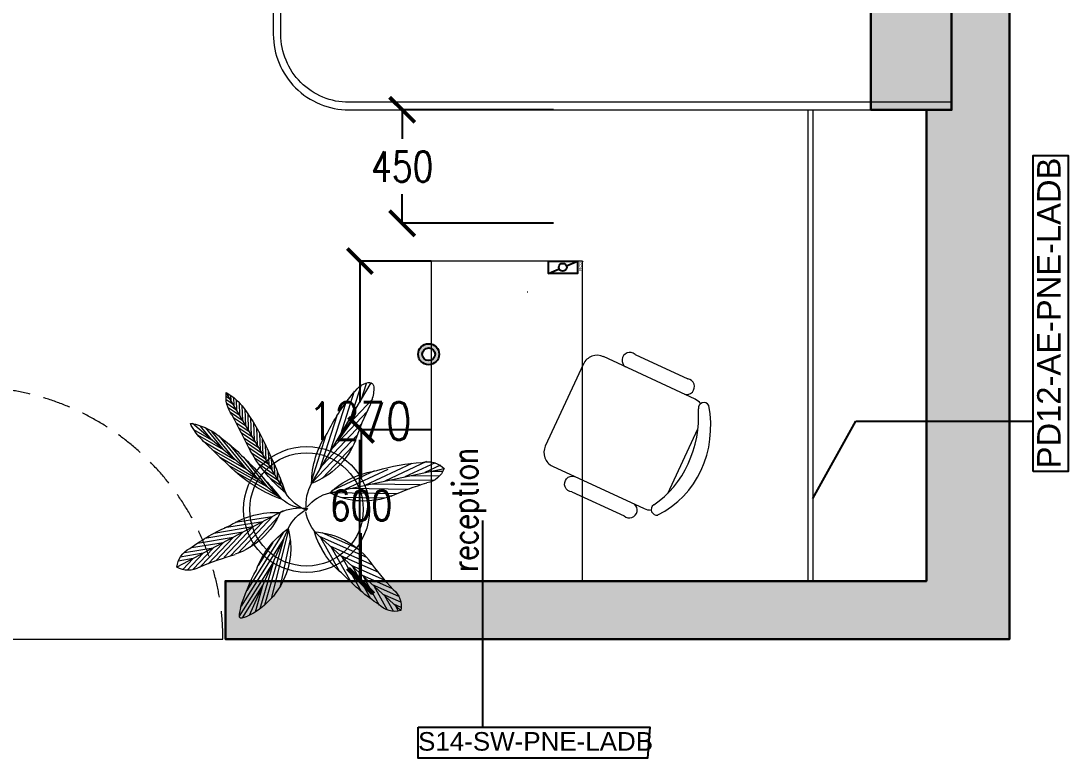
# Model space of a CAD drawing. Header units: millimetres. Extents: x 18660 to 770035, y -51195 to 133720.
# Drawn here: x 31692 to 35845, y 7463 to 10388 of the extents above; entities that cross this region are included whole.
import ezdxf
from ezdxf.xclip import XClip

# ---------------------------------------------------------------- set-up
doc = ezdxf.new("R2010")
doc.units = ezdxf.units.MM
doc.header["$XCLIPFRAME"] = 2
doc.linetypes.add('221105_Lighting Intent_Indo Nissin Raheja$0$HIDDEN2', pattern=[0.1875, 0.125, -0.0625])
for name, color, linetype, lineweight in [('221105_Lighting Intent_Indo Nissin Raheja$0$BNA - CIV - Masonry', 250, 'Continuous', 30), ('221105_Lighting Intent_Indo Nissin Raheja$0$BNA - DW - Door', 67, 'Continuous', 13), ('221105_Lighting Intent_Indo Nissin Raheja$0$BNA - FF - Furn Fixed', 37, 'Continuous', 9), ('221105_Lighting Intent_Indo Nissin Raheja$0$BNA - FF - Furn Loose', 35, 'Continuous', 9), ('221105_Lighting Intent_Indo Nissin Raheja$0$BNA - HATCH - Masonry', 252, 'Continuous', 5), ('221105_Lighting Intent_Indo Nissin Raheja$0$BNA - Text Specs', 253, 'Continuous', 0), ('221105_Lighting Intent_Indo Nissin Raheja$0$BNA - TXT - Dimension', 195, 'Continuous', 9)]:
    doc.layers.add(name, color=color, linetype=linetype, lineweight=lineweight)
for name, color, linetype, lineweight, true_color in [('221105_Lighting Intent_Indo Nissin Raheja$0$BNA - DW - Glass', 7, 'Continuous', 9, 0x007070), ('221105_Lighting Intent_Indo Nissin Raheja$0$BNA - LDSC - New', 7, 'Continuous', 13, 0x678156), ('S+ DOWNLIGHT 1a', 7, 'Continuous', 25, 0x973ec1)]:
    doc.layers.add(name, color=color, linetype=linetype, lineweight=lineweight, true_color=true_color)
for name, color, linetype in [('221105_Lighting Intent_Indo Nissin Raheja$0$WINDOW', 3, 'Continuous'), ('DALI 2 CIRCUITS', 4, 'Continuous'), ('SWITCHING CIRCUITS', 3, 'Continuous')]:
    doc.layers.add(name, color=color, linetype=linetype)
doc.styles.add('221105_Lighting Intent_Indo Nissin Raheja$0$SIMPLEX', font='simplex8.shx', dxfattribs={"width": 0.8})
doc.styles.add('221105_Lighting Intent_Indo Nissin Raheja$0$Standard', font='simplex.shx')
doc.styles.get("Standard").update_dxf_attribs({"font": 'arial.ttf'})
doc.dimstyles.new('221105_Lighting Intent_Indo Nissin Raheja$0$Standard', dxfattribs={"dimtxt": 0.18, "dimasz": 0.18, "dimexe": 0.18, "dimexo": 0.0625, "dimgap": 0.09, "dimtad": 0, "dimtih": 1, "dimtoh": 1, "dimdec": 4, "dimzin": 0, "dimdsep": 46, "dimtxsty": '221105_Lighting Intent_Indo Nissin Raheja$0$Standard', "dimcen": 0.09, "dimadec": 0, "dimazin": 0, "dimtfac": 1, "dimtdec": 4, "dimtofl": 0, "dimtmove": 0, "dimatfit": 3, "dimfxl": 1, "dimtolj": 1, "dimtzin": 0, "dimarcsym": 0})

# ---------------------------------------------------------------- blocks, each defined once
blk = doc.blocks.new('221105_Lighting Intent_Indo Nissin Raheja$0$door 900')
at = {"ltscale": 800}
blk.add_lwpolyline([(0, 0), (0, 900)], dxfattribs=at)
blk.add_lwpolyline([(-900, 0), (-900, 56.25), (0, 56.25), (0, 0)], close=True, dxfattribs=at)
at = {"linetype": '221105_Lighting Intent_Indo Nissin Raheja$0$HIDDEN2', "ltscale": 800}
blk.add_arc((0, 0), 900, 90, 180, dxfattribs=at)
blk = doc.blocks.new('221105_Lighting Intent_Indo Nissin Raheja$0$furn 1')
for p, q in [((28084.25, 111328.6), (28095.59, 111328.6)), ((28080.49, 111310.19), (28080.49, 111326.2)), ((28099.66, 111326.2), (28099.66, 111310.19)), ((28078.09, 111314.68), (28078.09, 111323.8)), ((28102.09, 111314.58), (28102.09, 111323.8)), ((28097.26, 111307.79), (28082.88, 111307.79))]:
    blk.add_line(p, q)
at = {"extrusion": (0, 0, -1)}
for centre, major_axis, ratio, start_param, end_param in [((28090.98, 111315.81), (-11.32, 12.06), 0.931067, 0.071548, 1.365296), ((28090.97, 111315.48), (-15.17, 4.41), 0.879961, 0.683282, 1.821277), ((28081.19, 111328.07), (-0.62, 0.62), 1, 3.368007, 6.13815), ((28098.96, 111328.07), (0.62, 0.62), 1, 0.145036, 2.915178), ((28082.88, 111326.2), (1.69, 1.69), 1, 3.926991, 4.40843), ((28097.26, 111326.2), (-1.69, 1.69), 1, 1.874755, 2.356194), ((28079.29, 111324.15), (-0.883, 0.883), 1, 5.213993, 8.355586), ((28100.89, 111324.15), (0.883, 0.883), 1, 4.089213, 7.352378), ((28100.89, 111314.23), (0.883, 0.883), 1, 0.501604, 3.764769), ((28082.88, 111310.19), (1.69, 1.69), 1, 2.356194, 3.926991), ((28097.26, 111310.19), (-1.69, 1.69), 1, 2.356194, 3.926991)]:
    blk.add_ellipse(centre, major_axis=major_axis, ratio=ratio, start_param=start_param, end_param=end_param, dxfattribs=at)
blk.add_ellipse((28079.25, 111314.23), major_axis=(-0.883, 0.883), ratio=1, start_param=0.417622, end_param=3.764769)
blk = doc.blocks.new('221105_Lighting Intent_Indo Nissin Raheja$0$BNA Shrub 07')
h = blk.add_hatch()
h.set_pattern_fill('ANSI31', color=256, scale=19.79817, angle=117, style=0)
h.set_pattern_definition([(162, (-3336676.52, -3304496.03), (-7.64746381, -23.53647348), [])])
edge = h.paths.add_edge_path()
edge.add_ellipse((1075.3, 2276.1), major_axis=(1651.9, 1651.9), ratio=1, start_angle=174.39068, end_angle=184.01543)
edge.add_ellipse((2583.9, 3964), major_axis=(3252.6, 3252.6), ratio=1, start_angle=183.61969, end_angle=189.42542)
edge.add_line((-92.2, 222.7), (-825.3, 989.7))
edge.add_arc((-242.2, 1151.3), 605.1, 195.48916, 216.24822)
h = blk.add_hatch()
h.set_pattern_fill('ANSI31', color=256, scale=19.79817, angle=243, style=0)
h.set_pattern_definition([(288, (-3336676.52, -3304496.03), (23.53647348, 7.64746381), [])])
edge = h.paths.add_edge_path()
edge.add_arc((-865.5, 708), 284.6, 38.86281, 81.87161)
edge.add_line((-825.3, 989.7), (-92.2, 222.7))
edge.add_ellipse((-1345.9, -330.9), major_axis=(-969.1, 969.1), ratio=1, start_angle=248.8224, end_angle=269.63861)
edge.add_ellipse((12161.4, 14360.5), major_axis=(13143.9, 13143.9), ratio=1, start_angle=181.45754, end_angle=182.60836, ccw=False)
h = blk.add_hatch()
h.set_pattern_fill('ANSI31', color=256, scale=32.99695, angle=137, style=0)
h.set_pattern_definition([(182, (-3336676.52, -3304496.03), (1.4394712, -41.22106186), [])])
edge = h.paths.add_edge_path()
edge.add_arc((-457.8, -742.1), 792.3, 74.10844, 108.96645)
edge.add_ellipse((-390.1, -1775.6), major_axis=(1281.4, 1281.4), ratio=1, start_angle=55.33646, end_angle=68.48732)
edge.add_arc((-1071, -314.5), 205.1, 101.62494, 162.30226)
edge.add_line((-1266.4, -252.1), (-240.8, 19.9))
h = blk.add_hatch()
h.set_pattern_fill('ANSI31', color=256, scale=32.99695, angle=30, style=0)
h.set_pattern_definition([(75, (-3336676.52, -3304496.03), (-39.84075815, 10.67529897), [])])
edge = h.paths.add_edge_path()
edge.add_arc((-710.9, -900.5), 199.8, 273.75736, 335.18799)
edge.add_ellipse((2144.7, -2723.7), major_axis=(2255.7, 2255.7), ratio=1, start_angle=95.76243, end_angle=101.96027, ccw=False)
edge.add_arc((-876.1, -293.8), 687.2, 323.16196, 371.06055)
edge.add_line((-201.6, -162), (-697.8, -1100))
h = blk.add_hatch()
h.set_pattern_fill('ANSI31', color=256, scale=32.99695, angle=90, style=0)
h.set_pattern_definition([(135, (-3336925.184, -3304491.567), (-29.16545918, -29.16545918), [])])
edge = h.paths.add_edge_path()
edge.add_arc((475.2, -967.8), 205.1, 329.12478, 386.56505)
edge.add_ellipse((475.2, -967.8), major_axis=(-145.1, 145.1), ratio=1, start_angle=251.56505, end_angle=254.80209)
edge.add_arc((-1070.8, -1424), 1812.2, 17.93972, 31.09057)
edge.add_arc((-251.2, -790.9), 792.3, 22.46058, 57.31859)
edge.add_line((176.7, -124.1), (651.3, -1073.1))
for p, q in [((-27.5, 242.8), (-469.2, 1207.5)), ((-421.5, 1183.4), (-375.4, 1002.5)), ((-469.6, 1137.6), (-375.4, 1002.5)), ((-464.9, 1087.7), (-317.9, 876.9)), ((-383.8, 1135.5), (-317.9, 876.9)), ((-341.7, 1070.1), (-260.4, 751.3)), ((-92.2, 222.7), (-825.3, 989.7)), ((-448.6, 1021.2), (-260.4, 751.3)), ((-291.6, 973.8), (-202.9, 625.8)), ((70.3, 200.6), (824.6, 989.7)), ((567.3, 720.6), (678.8, 958.8)), ((637.9, 794.5), (727.2, 985.3)), ((708.5, 868.3), (766.7, 992.8)), ((-426.6, 946.5), (-202.9, 625.8)), ((-242.3, 880.1), (-145.4, 500.2)), ((426.2, 572.9), (565.2, 870.2)), ((496.7, 646.8), (620.4, 911)), ((637.9, 794.5), (824.6, 892.3)), ((708.5, 868.3), (830.2, 932.1)), ((-380.3, 836.9), (-145.4, 500.2)), ((-189.6, 781.5), (-101.4, 404.2)), ((355.6, 499.1), (503.7, 815.7)), ((496.7, 646.8), (755.2, 782.2)), ((567.3, 720.6), (800.3, 842.7)), ((-301.1, 678.5), (-101.4, 404.2)), ((-153.1, 713.1), (-46, 283.1)), ((214.4, 351.4), (363.7, 670.5)), ((285, 425.2), (437.4, 750.9)), ((426.2, 572.9), (716.9, 725.3)), ((147.9, 281.7), (289.2, 590.8)), ((285, 425.2), (620, 600.8)), ((355.6, 499.1), (665.2, 661.3)), ((-184, 478.6), (-46, 283.1)), ((147.9, 281.7), (550.5, 488.3)), ((214.4, 351.4), (591.8, 549.2)), ((138, 230.3), (472.4, 401.9)), ((255, 145.4), (855.2, 323)), ((309.2, 127.4), (1006.2, 333.6)), ((309.2, 127.4), (1006.2, 333.6)), ((538.4, 161.1), (1097.7, 326.7)), ((767.5, 194.9), (1104.9, 294.8)), ((212.6, 113.1), (1067.1, 239.1)), ((372.7, 214.2), (608.2, 283.9)), ((767.5, 194.9), (1023.9, 196.2)), ((222, 107.6), (865, 88.2)), ((309.2, 127.4), (939.1, 130.5)), ((538.4, 161.1), (984.9, 163.4)), ((-240.8, 19.9), (-1266.4, -252.1)), ((-246, 18.5), (-778.5, -261.2)), ((-14.1, -6), (10.5, 4.5)), ((300, 69.6), (747.9, 42.1)), ((-604.4, -76.5), (-1009.6, -289.4)), ((-425.2, -29), (-887.6, -271.9)), ((-312.1, -62.8), (-667.3, -249.3)), ((-783.6, -124.1), (-1130.4, -306.2)), ((-201.6, -162), (-697.8, -1100)), ((-505.1, -499.2), (-222.6, -171.4)), ((651.3, -1073.1), (176.7, -124.1)), ((270.9, -644.4), (204.3, -179.4)), ((213.6, -535.7), (164.9, -195.3)), ((-548.6, -612.9), (-267.7, -286.9)), ((322.6, -715), (262.7, -296.1)), ((-661.3, -806.7), (-354.2, -450.5)), ((374.4, -785.9), (321, -412.8)), ((427.1, -862.4), (379.4, -529.5)), ((-713.5, -930.5), (-440.8, -614.1)), ((480.6, -945.6), (437.8, -646.1)), ((-725.2, -1007.3), (-527.3, -777.6)), ((532.8, -1019.1), (496.1, -762.8)), ((-715.9, -1059.6), (-613.8, -941.2)), ((579.1, -1051.6), (554.5, -879.5)), ((623.2, -1068.1), (612.9, -996.2))]:
    blk.add_line(p, q)
for centre, major_axis, start_param, end_param in [((134.7, 1169.4), (-427.9, 427.9), 0.722305, 1.084618), ((16178.3, 9591.6), (13143.9, 13143.9), 2.833601, 2.853687), ((-242.2, 1151.3), (-427.9, 427.9), 1.055735, 1.418049), ((-865.5, 708), (201.3, 201.3), 6.176071, 6.926716), ((1747.7, 1801), (-1651.9, 1651.9), 1.139465, 1.307448), ((784.9, 788.5), (145.1, 145.1), 0.590761, 1.64978), ((631.2, 939.2), (141.3, 141.3), 4.681483, 5.75365), ((12161.4, 14360.5), (13143.9, 13143.9), 3.167031, 3.187117), ((1736.1, -512.9), (1281.4, 1281.4), 1.442743, 1.672268), ((1075.3, 2276.1), (1651.9, 1651.9), 3.043692, 3.211675), ((3263.2, -1194.2), (2255.7, 2255.7), 1.683492, 1.791664), ((-1393.4, 130), (969.1, 969.1), 5.580136, 5.943447), ((-1345.9, -330.9), (-969.1, 969.1), 4.34277, 4.706082), ((3725.6, 2902.2), (3252.6, 3252.6), 2.871338, 2.972667), ((863.5, 45), (-560.2, 560.2), -0.04915, 0.559237), ((2583.9, 3964), (3252.6, 3252.6), 3.204768, 3.306097), ((3.4, 904.2), (485.9, 485.9), 4.055389, 4.891377), ((712.6, -501.5), (-560.2, 560.2), -0.710819, -0.102432), ((1058.2, -1477.8), (-1281.4, 1281.4), -0.76731, -0.560197), ((-368.6, -32.7), (266.1, 266.1), 5.590737, 6.243453), ((-372.3, 92), (266.1, 266.1), 5.257307, 5.910023), ((367.9, -32.7), (-266.1, 266.1), 0.039732, 0.692448), ((561.9, 704.9), (-485.9, 485.9), 1.822924, 3.209168), ((273.8, -258.2), (266.1, 266.1), 0.948859, 1.601575), ((-390.1, -1775.6), (1281.4, 1281.4), 0.965804, 1.195329), ((-795.3, 425.8), (485.9, 485.9), 4.02988, 4.865868), ((-457.8, -742.1), (-560.2, 560.2), -1.062758, -0.454371), ((-150.6, -345.5), (266.1, 266.1), 0.374827, 1.027543), ((127.9, -343.7), (-266.1, 266.1), -0.371007, 0.281709), ((-136.6, -340.6), (266.1, 266.1), 5.97868, 6.631396), ((1844.4, -2953.6), (2255.7, 2255.7), 1.115152, 1.129995), ((210.9, -838.5), (560.2, 560.2), 1.333, 1.941388), ((-876.1, -293.8), (-485.9, 485.9), 3.284046, 4.120034), ((847.9, -271.2), (-485.9, 485.9), 0.569559, 1.405547), ((-251.2, -790.9), (560.2, 560.2), 5.889798, 6.498185), ((-530.2, -3441.9), (2255.7, 2255.7), 0.846407, 0.95458), ((1015.9, -1490.1), (-1281.4, 1281.4), 0.219969, 0.449495), ((-1070.8, -1424), (-1281.4, 1281.4), 4.240098, 4.469624), ((2144.7, -2723.7), (2255.7, 2255.7), 1.67137, 1.779542), ((-2227.5, -2631.6), (2255.7, 2255.7), 6.051643, 6.159816), ((-519.4, -998.7), (-145.1, 145.1), 0.242458, 1.301477), ((475.2, -967.8), (145.1, 145.1), 4.958913, 6.017932), ((-710.9, -900.5), (141.3, 141.3), 3.992569, 5.064736), ((668.9, -874), (141.3, 141.3), 2.76645, 3.838617)]:
    blk.add_ellipse(centre, major_axis=major_axis, ratio=1, start_param=start_param, end_param=end_param)
for points in [[(-331.6, 1050.7), (-442.4, 1207), (-466.1, 1224.2), (-469.2, 1207.5)], [(1025.4, 334.1), (1079.6, 330.5), (1103.3, 323.9), (1079.5, 252.9)], [(-1112.3, -113.6), (-1260.8, -226.5), (-1266.4, -252.1), (-1177.6, -297.8), (-1067.4, -297.3)]]:
    blk.add_spline(points, degree=3)
blk = doc.blocks.new('221105_Lighting Intent_Indo Nissin Raheja$0$_ArchTick')
at = {"color": 0, "linetype": 'ByBlock', "const_width": 0.15}
blk.add_lwpolyline([(-0.5, -0.5), (0.5, 0.5)], dxfattribs=at)
blk = doc.blocks.new('*D194')
at = {"layer": '221105_Lighting Intent_Indo Nissin Raheja$0$BNA - TXT - Dimension', "color": 0, "lineweight": -2, "ltscale": 50, "transparency": 16777216}
for p, q in [((-2293.5, 1500), (-2576.6, 1500)), ((-2576.4, 1500), (-2576.4, 940.1)), ((-2576.4, 230), (-2576.4, 789.9)), ((-2293.5, 230), (-2576.6, 230))]:
    blk.add_line(p, q, dxfattribs=at)
at = {"layer": 'DEFPOINTS', "color": 0, "ltscale": 50, "transparency": 16777216}
for p in [(-2293.4, 1500), (-2576.4, 230), (-2293.4, 230)]:
    blk.add_point(p, dxfattribs=at)
at = {"layer": '221105_Lighting Intent_Indo Nissin Raheja$0$BNA - TXT - Dimension', "color": 0, "lineweight": -2, "ltscale": 50, "transparency": 16777216, "xscale": 100, "yscale": 100, "zscale": 100}
for p, rotation in [((-2576.4, 1500), 90), ((-2576.4, 230), 270)]:
    blk.add_blockref('221105_Lighting Intent_Indo Nissin Raheja$0$_ArchTick', p, dxfattribs=dict(at, rotation=rotation))
at = {"layer": '221105_Lighting Intent_Indo Nissin Raheja$0$BNA - TXT - Dimension', "color": 0, "ltscale": 50, "transparency": 16777216, "insert": (-2576.4, 865), "char_height": 150, "attachment_point": 5, "style": '221105_Lighting Intent_Indo Nissin Raheja$0$SIMPLEX'}
blk.add_mtext('\\A1;1270', dxfattribs=at)
blk = doc.blocks.new('*D121')
at = {"layer": '221105_Lighting Intent_Indo Nissin Raheja$0$BNA - TXT - Dimension', "color": 0, "lineweight": -2, "ltscale": 50, "transparency": 16777216}
for p, q in [((204869, -9288.9), (204590.4, -9288.9)), ((204590.6, -9288.9), (204590.6, -9478.9)), ((204590.6, -9888.9), (204590.6, -9698.9)), ((204869, -9888.9), (204590.4, -9888.9))]:
    blk.add_line(p, q, dxfattribs=at)
at = {"layer": 'DEFPOINTS', "color": 0, "ltscale": 50, "transparency": 16777216}
for p in [(204869.1, -9288.9), (204590.6, -9888.9), (204869.1, -9888.9)]:
    blk.add_point(p, dxfattribs=at)
at = {"layer": '221105_Lighting Intent_Indo Nissin Raheja$0$BNA - TXT - Dimension', "color": 0, "lineweight": -2, "ltscale": 50, "transparency": 16777216, "xscale": 100, "yscale": 100, "zscale": 100}
for p, rotation in [((204590.6, -9288.9), 90), ((204590.6, -9888.9), 270)]:
    blk.add_blockref('221105_Lighting Intent_Indo Nissin Raheja$0$_ArchTick', p, dxfattribs=dict(at, rotation=rotation))
at = {"layer": '221105_Lighting Intent_Indo Nissin Raheja$0$BNA - TXT - Dimension', "color": 0, "ltscale": 50, "transparency": 16777216, "insert": (204590.6, -9588.9), "char_height": 120, "attachment_point": 5, "style": '221105_Lighting Intent_Indo Nissin Raheja$0$SIMPLEX'}
blk.add_mtext('\\A1;600', dxfattribs=at)
blk = doc.blocks.new('*D122')
at = {"layer": '221105_Lighting Intent_Indo Nissin Raheja$0$BNA - TXT - Dimension', "color": 0, "lineweight": -2, "ltscale": 50, "transparency": 16777216}
for p, q in [((205353.8, -8018.9), (204753.6, -8018.9)), ((204753.8, -8018.9), (204753.8, -8133.9)), ((204753.8, -8468.9), (204753.8, -8353.9)), ((205353.8, -8468.9), (204753.6, -8468.9))]:
    blk.add_line(p, q, dxfattribs=at)
at = {"layer": 'DEFPOINTS', "color": 0, "ltscale": 50, "transparency": 16777216}
for p in [(204753.8, -8018.9), (205353.8, -8018.9), (205353.8, -8468.9)]:
    blk.add_point(p, dxfattribs=at)
at = {"layer": '221105_Lighting Intent_Indo Nissin Raheja$0$BNA - TXT - Dimension', "color": 0, "lineweight": -2, "ltscale": 50, "transparency": 16777216, "xscale": 100, "yscale": 100, "zscale": 100}
for p, rotation in [((204753.8, -8018.9), 90), ((204753.8, -8468.9), 270)]:
    blk.add_blockref('221105_Lighting Intent_Indo Nissin Raheja$0$_ArchTick', p, dxfattribs=dict(at, rotation=rotation))
at = {"layer": '221105_Lighting Intent_Indo Nissin Raheja$0$BNA - TXT - Dimension', "color": 0, "ltscale": 50, "transparency": 16777216, "insert": (204753.8, -8243.9), "char_height": 120, "attachment_point": 5, "style": '221105_Lighting Intent_Indo Nissin Raheja$0$SIMPLEX'}
blk.add_mtext('\\A1;450', dxfattribs=at)
blk = doc.blocks.new('S+ DOWNLIGHT 1a')
at = {"layer": 'S+ DOWNLIGHT 1a'}
h = blk.add_hatch(color=256, dxfattribs=at)
h.dxf.hatch_style = 1
h.paths.add_polyline_path([(29041.22, -2373.32, 1), (29046.29, -2373.32, 1)])
h.paths.add_polyline_path([(29045.29, -2373.32, -1), (29042.22, -2373.32, -1)], flags=16)
for radius in [2.54, 1.54]:
    blk.add_circle((29043.75, -2373.32), radius, dxfattribs=at)
blk = doc.blocks.new('PICO')
at = {"layer": 'SWITCHING CIRCUITS'}
for p, q in [((53813, 13639), (53857, 13535)), ((53887, 13464), (53932, 13358))]:
    blk.add_line(p, q, dxfattribs=at)
blk.add_lwpolyline([(53933, 13639), (53933, 13357), (53812, 13357), (53812, 13639)], close=True, dxfattribs=at)
blk.add_circle((53872, 13500), 38.5, dxfattribs=at)
blk.add_text('PICO', height=24.9, dxfattribs=at).set_placement((53837, 13317))
blk = doc.blocks.new('221105_Lighting Intent_Indo Nissin Raheja$0$zw$98E6')
at = {"layer": '221105_Lighting Intent_Indo Nissin Raheja$0$BNA - HATCH - Masonry', "ltscale": 20, "true_color": 0x969696}
h = blk.add_hatch(color=252, dxfattribs=at)
h.paths.add_polyline_path([(-3110, 230), (-330, 230), (-330, 2100), (-230, 2100), (-230, 3329.8), (-230, 3359.8), (-230, 4229.8), (-230, 5429.8), (-230, 6329.8), (-230, 6420.9), (0, 6446.9), (0, 0), (-3110, 0)])
h.paths.add_polyline_path([(0, 6446.9), (0, 11240), (-330, 11240), (-330, 10550), (-1450, 10550), (-1450, 9480), (-1450, 9180), (-230, 9180), (-230, 6420.9)])
h.paths.add_polyline_path([(-1220, 10320), (-1220, 9480), (-330, 9480), (-330, 10320)], flags=16)
h = blk.add_hatch(color=252, dxfattribs=at)
h.paths.add_polyline_path([(-230, 2100), (-230, 2810), (-450.1, 2810, 0.414214), (-550.1, 2710), (-550.1, 2100), (-330, 2100)])
h.paths.add_polyline_path([(-6770, 2480), (-6770, 2690, -0.414214), (-6670, 2790), (-6140, 2790, -0.414214), (-6040, 2690), (-6040, 2480)])
at = {"layer": '221105_Lighting Intent_Indo Nissin Raheja$0$BNA - CIV - Masonry', "color": 252, "ltscale": 800, "true_color": 0x969696}
for p in [(-330, 2100), (-2544.4, 230)]:
    blk.add_line(p, (-330, 230), dxfattribs=at)
at = {"layer": '221105_Lighting Intent_Indo Nissin Raheja$0$BNA - CIV - Masonry', "color": 252, "true_color": 0x969696}
blk.add_lwpolyline([(-330, 10550), (-330, 11240), (0, 11240), (0, 0), (-3110, 0), (-3110, 230), (-330, 230), (-330, 2100), (-230, 2100), (-230, 9180), (-1350, 9180)], dxfattribs=at)
blk.add_lwpolyline([(-230, 2810), (-450.1, 2810, 0.414214), (-550.1, 2710), (-550.1, 2100), (-230, 2100)], format="xyb", dxfattribs=at)
at = {"layer": '221105_Lighting Intent_Indo Nissin Raheja$0$BNA - DW - Glass', "color": 252, "linetype": 'Continuous', "true_color": 0x969696}
blk.add_lwpolyline([(-2890, 2400), (-2890, 3940), (-2920, 3940), (-2920, 2400)], dxfattribs=at)
for points in [[(-2920, 2400), (-2920, 2400, 0.414214), (-2620, 2100), (-230, 2100)], [(-230, 2130), (-2620, 2130, -0.414214), (-2890, 2400)]]:
    blk.add_lwpolyline(points, format="xyb", dxfattribs=at)
at = {"layer": '221105_Lighting Intent_Indo Nissin Raheja$0$BNA - FF - Furn Fixed', "color": 252, "true_color": 0x969696}
for p, q in [((-800, 2100), (-800, 230)), ((-780, 2100), (-780, 230))]:
    blk.add_line(p, q, dxfattribs=at)
blk.add_lwpolyline([(-1693.4, 1280), (-1693.4, 1500), (-2293.4, 1500), (-2293.4, 230), (-1693.4, 230), (-1693.4, 1280)], close=True, dxfattribs=at)
at = {"layer": '221105_Lighting Intent_Indo Nissin Raheja$0$BNA - FF - Furn Loose', "color": 252, "ltscale": 50, "true_color": 0x969696}
for radius in [250, 225]:
    blk.add_circle((-2788.2, 514.2), radius, dxfattribs=at)
at = {"layer": '221105_Lighting Intent_Indo Nissin Raheja$0$BNA - DW - Door', "color": 252, "ltscale": 20, "true_color": 0x969696, "xscale": 1.111111111111525, "yscale": 1.111111111111525, "zscale": 1.111111111111525, "rotation": 270}
blk.add_blockref('221105_Lighting Intent_Indo Nissin Raheja$0$door 900', (-4120, 0), dxfattribs=at)
at = {"layer": '221105_Lighting Intent_Indo Nissin Raheja$0$BNA - FF - Furn Loose', "color": 252, "ltscale": 50, "true_color": 0x969696, "xscale": -24.99999999997977, "yscale": 24.99999999997977, "zscale": 24.99999999997976, "rotation": 245.1062347983598}
blk.add_blockref('221105_Lighting Intent_Indo Nissin Raheja$0$furn 1', (-2821523.7, 535262.5), dxfattribs=at)
at = {"layer": '221105_Lighting Intent_Indo Nissin Raheja$0$BNA - LDSC - New', "color": 252, "true_color": 0x969696, "xscale": -0.4370361328125002, "yscale": 0.4370361328125, "zscale": 0.4370361328125, "rotation": 74.24300958410088}
blk.add_blockref('221105_Lighting Intent_Indo Nissin Raheja$0$BNA Shrub 07', (-2788.2, 514.2), dxfattribs=at)
at = {"layer": '221105_Lighting Intent_Indo Nissin Raheja$0$BNA - Text Specs', "color": 252, "ltscale": 100, "true_color": 0x969696, "insert": (-2075.7, 266.2), "char_height": 100, "width": 528.186, "attachment_point": 7, "rotation": 90, "style": '221105_Lighting Intent_Indo Nissin Raheja$0$SIMPLEX'}
blk.add_mtext('reception', dxfattribs=at)
at = {"layer": '221105_Lighting Intent_Indo Nissin Raheja$0$BNA - TXT - Dimension', "color": 252, "ltscale": 50, "true_color": 0x969696}
dim = blk.add_aligned_dim(p1=(-2293.4, 1500), p2=(-2293.4, 230), distance=-283, dimstyle='221105_Lighting Intent_Indo Nissin Raheja$0$Standard', override={"dimtxt": 150, "dimasz": 100, "dimtoh": 0, "dimdec": 0, "dimtxsty": '221105_Lighting Intent_Indo Nissin Raheja$0$SIMPLEX', "dimblk": '221105_Lighting Intent_Indo Nissin Raheja$0$_ArchTick', "dimtdec": 0}, dxfattribs=at)
dim.commit()
dim.dimension.update_dxf_attribs({"geometry": '*D194', "text_midpoint": (-2576.4, 865)})
blk = doc.blocks.new('221105_Lighting Intent_Indo Nissin Raheja', base_point=(179843, 23050))
at = {"layer": '221105_Lighting Intent_Indo Nissin Raheja$0$WINDOW', "color": 252, "ltscale": 800, "true_color": 0x969696}
blk.add_blockref('221105_Lighting Intent_Indo Nissin Raheja$0$zw$98E6', (207162.524, -10118.896), dxfattribs=at)
at = {"layer": '221105_Lighting Intent_Indo Nissin Raheja$0$BNA - TXT - Dimension', "color": 252, "ltscale": 50, "true_color": 0x969696}
for p1, p2, distance, picture, middle in [((205353.822, -8468.896), (205353.822, -8018.896), 600, '*D122', (204753.822, -8243.896)), ((204869.083, -9288.896), (204869.083, -9888.896), -278.523, '*D121', (204590.561, -9588.896))]:
    dim = blk.add_aligned_dim(p1=p1, p2=p2, distance=distance, dimstyle='221105_Lighting Intent_Indo Nissin Raheja$0$Standard', override={"dimtxt": 120, "dimasz": 100, "dimgap": 50, "dimtoh": 0, "dimdec": 0, "dimtxsty": '221105_Lighting Intent_Indo Nissin Raheja$0$SIMPLEX', "dimblk": '221105_Lighting Intent_Indo Nissin Raheja$0$_ArchTick', "dimtdec": 0}, dxfattribs=at)
    dim.commit()
    dim.dimension.update_dxf_attribs({"geometry": picture, "text_midpoint": middle})

msp = doc.modelspace()

# ---------------------------------------------------------------- block references
at = {"color": 1, "ltscale": 800, "true_color": 0xff0004}
ref = msp.add_blockref('221105_Lighting Intent_Indo Nissin Raheja', (8293.14, 41104.14), dxfattribs=at)
XClip(ref).set_block_clipping_path([(190209.5960207216, -11586.8480245116), (208867.2415907553, 3230.2594809751)])

# ---------------------------------------------------------------- next in the draw order: linework, layer by layer
at = {"layer": 'DALI 2 CIRCUITS'}
for p, q in [((34832.77, 8493.03), (35002.58, 8799.63)), ((35002.58, 8799.63), (35705.63, 8799.63))]:
    msp.add_line(p, q, dxfattribs=at)
msp.add_lwpolyline([(35705.71, 8599.54), (35705.71, 9854.19), (35844.54, 9854.19), (35844.54, 8599.54)], close=True, dxfattribs=at)
at = {"layer": 'SWITCHING CIRCUITS'}
for p, q in [((33918.31, 9433.97), (33918.85, 9434.28)), ((33522.32, 8405.64), (33522.32, 7585.52))]:
    msp.add_line(p, q, dxfattribs=at)
for points in [[(33700.08, 9435.24), (33700.08, 9435.37)], [(33918.31, 9435.37), (33918.31, 9433.97)], [(33700.62, 9311.87), (33700.08, 9311.87)]]:
    msp.add_lwpolyline(points, dxfattribs=at)
msp.add_lwpolyline([(33266.74, 7585.52), (34185.83, 7585.52), (34176, 7462.75), (33266.74, 7462.75)], close=True, dxfattribs=at)

# ---------------------------------------------------------------- next in the draw order: block references
at = {"layer": 'DALI 2 CIRCUITS', "xscale": 16.40568704859101, "yscale": 16.40568704859101, "zscale": 16.40568704859101, "rotation": 183.1090906441552}
msp.add_blockref('S+ DOWNLIGHT 1a', (511201.94, -3970.06), dxfattribs=at)
at = {"layer": 'SWITCHING CIRCUITS', "xscale": 0.408348573672315, "yscale": 0.408348573672315, "zscale": 0.408348573672315, "rotation": 90}
msp.add_blockref('PICO', (39353.1, -12588.07), dxfattribs=at)

# ---------------------------------------------------------------- next in the draw order: texts
at = {"layer": 'DALI 2 CIRCUITS'}
msp.add_text('PD12-AE-PNE-LADB', height=92.8565, rotation=90, dxfattribs=at).set_placement((35814.8, 8612.93))
at = {"layer": 'SWITCHING CIRCUITS'}
msp.add_text('S14-SW-PNE-LADB', height=73.6627, dxfattribs=at).set_placement((33266.74, 7492.22))

doc.saveas('drawing.dxf')
